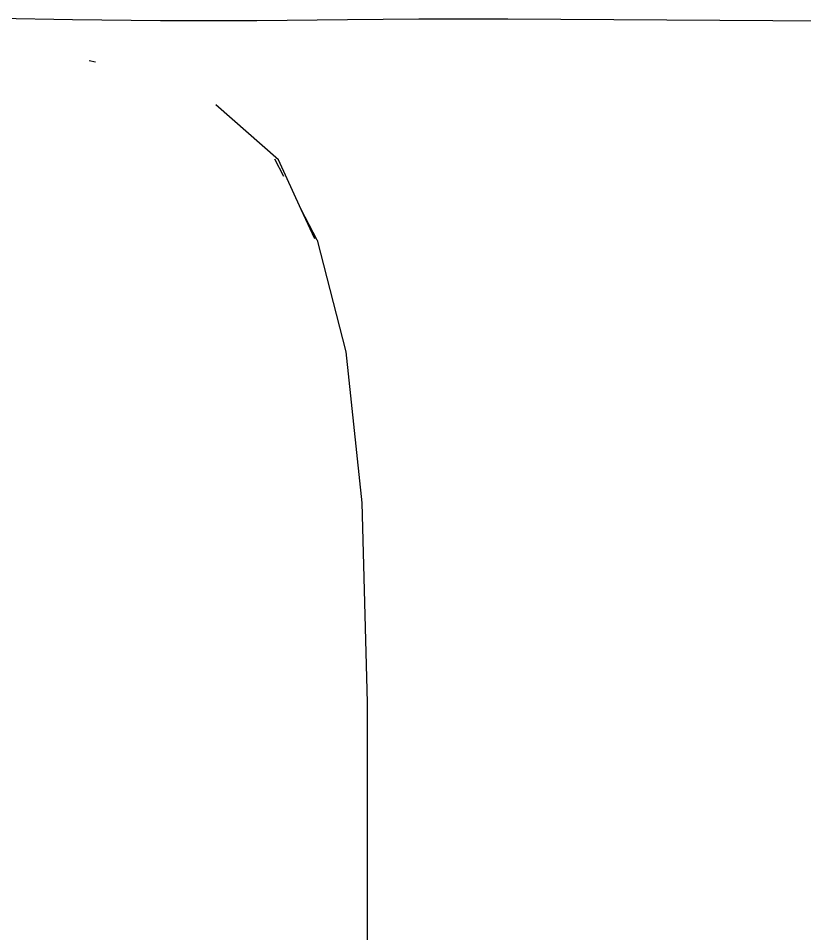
# Model space of a CAD drawing. Header units: millimetres. Extents: x -41292 to 298682, y -22072 to 33155.
# Drawn here: x 29525.8 to 29729.4, y 4220.4 to 4457.4 of the extents above; entities that cross this region are included whole.
import ezdxf

# ---------------------------------------------------------------- set-up
doc = ezdxf.new("R2010")
doc.units = ezdxf.units.MM

# ---------------------------------------------------------------- blocks, each defined once
blk = doc.blocks.new('AHSISHEUD')
for p, q in [((30167.26, 22105.11), (30147.02, 22105.49)), ((30190.05, 22104.81), (30167.26, 22105.11)), ((30214.93, 22104.86), (30190.05, 22104.81)), ((30238.39, 22105.06), (30214.93, 22104.86)), ((30256.92, 22105.27), (30238.39, 22105.06)), ((30279.93, 22105.31), (30256.92, 22105.27)), ((30365.99, 22104.69), (30279.93, 22105.31)), ((30171.54, 22094.57), (30173.14, 22094.2)), ((30220.53, 22068.87), (30204.3, 22083.11)), ((30221.95, 22064.54), (30219.59, 22069.06)), ((30226.42, 22056), (30220.53, 22068.87)), ((30230.6, 22048.02), (30226.42, 22056)), ((30229.93, 22048.35), (30226.42, 22056)), ((30230.6, 22048.02), (30237.97, 22019.15)), ((30237.97, 22019.15), (30242.14, 21980.05)), ((30242.14, 21980.05), (30243.53, 21928.35)), ((30243.53, 21928.35), (30243.53, 21577.87))]:
    blk.add_line(p, q)

msp = doc.modelspace()

# ---------------------------------------------------------------- block references
msp.add_blockref('AHSISHEUD', (-627.37, -17648.09))

doc.saveas('drawing.dxf')
